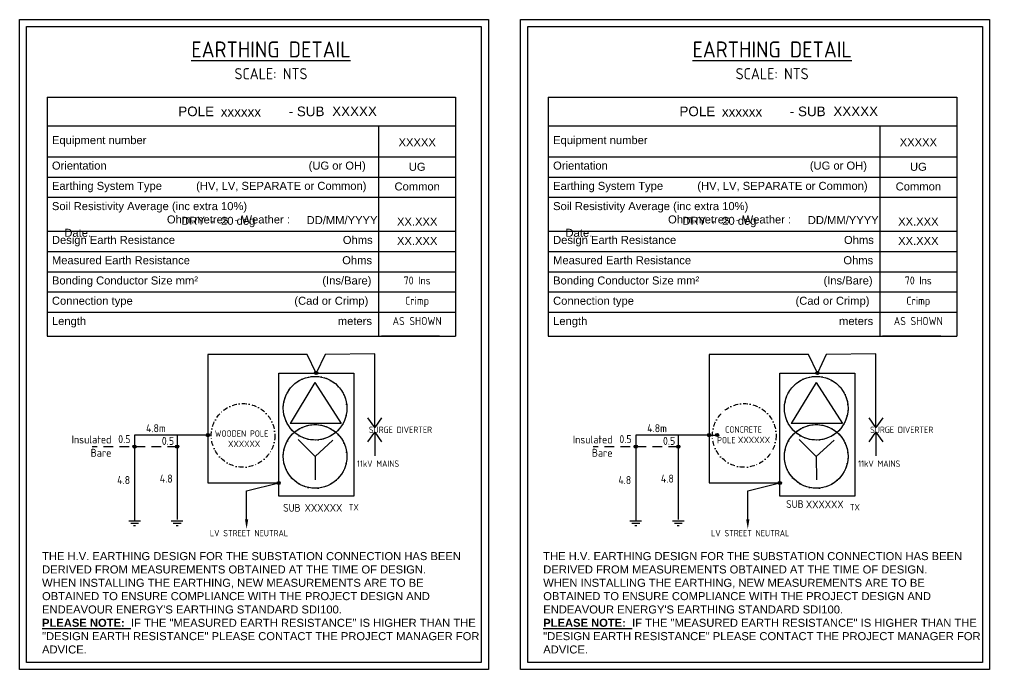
# Model space of a CAD drawing. Header units: metres. Extents: x -1981 to -1352, y -399 to 460.
# Drawn here: x -1660.7 to -1357.8, y 45 to 248.1 of the extents above; entities that cross this region are included whole.
import ezdxf
from ezdxf.enums import TextEntityAlignment as Align

# ---------------------------------------------------------------- set-up
doc = ezdxf.new("R2010")
doc.units = ezdxf.units.M
doc.linetypes.add('DASHDOT2', pattern=[0.5, 0.25, -0.125, 0, -0.125])
doc.linetypes.add('IECLdasha', pattern=[5, 3, -2])
doc.layers.get('0').update_dxf_attribs({"color": 6})
doc.layers.add('Earthing_SP_Misc', color=7, linetype='Continuous')
doc.styles.add('ARIAL', font='arial.ttf', dxfattribs={"height": 2})
doc.styles.add('iecISOCP', font='isocp.shx')
doc.styles.add('POLE_LABEL', font='arial.ttf', dxfattribs={"height": 2.5})
doc.styles.get("Standard").update_dxf_attribs({"font": 'arial.ttf'})
doc.dimstyles.new('GISCAD Dim Style', dxfattribs={"dimtxt": 2.5, "dimasz": 3, "dimexe": 1.25, "dimexo": 0.625, "dimtad": 1, "dimtoh": 1, "dimdec": 1, "dimtxsty": 'ARIAL', "dimcen": 2.5, "dimadec": 0, "dimazin": 0, "dimtfac": 1, "dimtdec": 1, "dimtmove": 0, "dimatfit": 3, "dimfxl": 1.25, "dimarcsym": 0})

# ---------------------------------------------------------------- blocks, each defined once
blk = doc.blocks.new('POLE_EXT')
blk.add_hatch(color=256).paths.add_polyline_path([(-1, 0, 1), (1, 0, 1)])
blk.add_lwpolyline([(-1, 0, 1), (1, 0, 1)], format="xyb", close=True)
for tag, height, flags, p in [('pNumber', 2.5, 8, (-17.84, 2.07)), ('OWNED_BY', 0.2, 9, (1.35, -0.4)), ('SPECIAL_USE', 0.2, 9, (1.35, -0.8)), ('STATE', 0.2, 9, (1.35, -1)), ('cLV', 0.2, 9, (1.35, -1.4)), ('hDepth', 0.2, 9, (1.35, -1.6)), ('hDia', 0.2, 9, (1.35, -1.8)), ('cHV', 0.2, 9, (1.35, -2)), ('cLinedev', 0.2, 9, (1.35, -3.4)), ('pExisting', 0.2, 9, (1.35, -3.8)), ('pFooting', 0.2, 9, (1.35, -4.4)), ('pNew', 0.2, 9, (1.35, -4.6)), ('pRelocate', 0.2, 9, (1.35, -5)), ('pRemove', 0.2, 9, (1.35, -5.2)), ('pReplace', 0.2, 9, (1.35, -5.4)), ('pStay', 0.2, 9, (1.35, -5.6)), ('pType', 0.2, 9, (1.35, -5.8)), ('cspan', 0.2, 9, (1.35, -6)), ('PARENT', 0.2, 9, (1.35, -0.6)), ('USAGE', 0.2, 9, (1.35, -1.2)), ('LBRACKET', 0.2, 9, (1.35, -2.2)), ('LExisting', 0.2, 9, (1.35, -2.4)), ('LANTNUMBER', 0.2, 9, (1.35, -2.6)), ('LOther', 0.2, 9, (1.35, -2.8)), ('LRemove', 0.2, 9, (1.35, -3)), ('LEGEND', 0.2, 9, (1.35, -3.2)), ('LOCATION', 0.2, 9, (1.35, -3.6)), ('PFNUMBER', 0.2, 9, (1.35, -4)), ('NEWPFNUMBER', 0.2, 9, (1.35, -4.2)), ('STREETNAME', 0.2, 9, (1.35, -6.2)), ('SUBURB', 0.2, 9, (1.35, -6.4)), ('OPERATED_BY', 0.2, 9, (1.36, -7.01)), ('NOTES', 0.2, 9, (1.35, -6.6)), ('MAINTAINED_BY', 0.2, 9, (1.36, -6.81))]:
    blk.add_attdef(tag, text='', height=height, dxfattribs=dict(flags=flags)).set_placement(p, align=Align.MIDDLE_LEFT)
at = {"style": 'POLE_LABEL', "flags": 9}
for tag, p in [('STRUCTURE_PLANT_NUMBER', (1.35, 0.03)), ('STREET_CODE', (1.35, -0.2))]:
    blk.add_attdef(tag, text='', height=0.2, dxfattribs=at).set_placement(p, align=Align.MIDDLE_LEFT)
at = {"flags": 1}
blk.add_attdef('Z', (1.35, -7.33), '', height=0.2, dxfattribs=at)
blk = doc.blocks.new('*T107')
at = {"color": 0, "linetype": 'ByBlock', "lineweight": -2, "transparency": 16777216}
for p, q in [((0, 0), (127.52, 0)), ((0, 0), (0, -74.74)), ((127.52, 0), (127.52, -74.74)), ((0, -9), (127.52, -9)), ((103.51, -9), (103.51, -74.74)), ((0, -18.67), (127.52, -18.67)), ((0, -25), (127.52, -25)), ((0, -31.33), (127.52, -31.33)), ((0, -41.9), (127.52, -41.9)), ((0, -48.24), (127.52, -48.24)), ((0, -54.57), (127.52, -54.57)), ((0, -60.9), (127.52, -60.9)), ((0, -67.24), (127.52, -67.24)), ((0, -74.74), (127.52, -74.74))]:
    blk.add_line(p, q, dxfattribs=at)
at = {"layer": 'Earthing_SP_Misc', "color": 0, "transparency": 16777216}
for s, insert, char_height, width, attachment_point in [('{\\f@Arial Unicode MS|b0|i0|c0|p34;POLE                    - SUB }', (63.76, -4.5), 3, 124.5164, 5), ('{\\f@Arial Unicode MS|b0|i0|c0|p34;Equipment number}', (1.5, -13.83), 2.5, 100.5094, 4), ('{\\f@Arial Unicode MS|b0|i0|c0|p34;Orientation                                                                 (UG or OH)}', (1.5, -20.17), 2.5, 100.5094, 1), ('{\\f@Arial Unicode MS|b0|i0|c0|p34;Earthing System Type           (HV, LV, SEPARATE or Common)}', (1.5, -26.5), 2.5, 100.5094, 1), ('{\\f@Arial Unicode MS|b0|i0|c0|p34;Soil Resistivity Average (inc extra 10%)                                                                               Ohm.metres  - Weather :                                Date:     }', (1.5, -32.83), 2.5, 100.5094, 1), ('{\\f@Arial Unicode MS|b0|i0|c0|p34;Design Earth Resistance                                                      Ohms}', (1.5, -43.4), 2.5, 100.5094, 1), ('{\\f@Arial Unicode MS|b0|i0|c0|p34;Measured Earth Resistance                                                 Ohms}', (1.5, -49.74), 2.5, 100.5094, 1), ('{\\f@Arial Unicode MS|b0|i0|c0|p34;Bonding Conductor Size mm\\f@Arial Unicode MS|b0|i0|c238|p34;²                                        \\f@Arial Unicode MS|b0|i0|c0|p34;(Ins/Bare)}', (1.5, -56.07), 2.5, 100.5094, 1), ('{\\f@Arial Unicode MS|b0|i0|c0|p34;Connection type                                                    (Cad or Crimp)}', (1.5, -62.4), 2.5, 100.5094, 1), ('{\\f@Arial Unicode MS|b0|i0|c0|p34;Length                                                                                 meters}', (1.5, -68.74), 2.5, 100.5094, 1)]:
    blk.add_mtext(s, dxfattribs=dict(at, insert=insert, char_height=char_height, width=width, attachment_point=attachment_point))
at = {"layer": 'Earthing_SP_Misc', "color": 0, "transparency": 16777216, "char_height": 2.5, "width": 21.007, "attachment_point": 2, "style": 'iecISOCP'}
for s, insert in [('70 Ins', (115.51, -56.07)), ('Crimp', (115.51, -62.4)), ('AS SHOWN', (115.51, -68.74))]:
    blk.add_mtext(s, dxfattribs=dict(at, insert=insert))
blk = doc.blocks.new('*T109')
at = {"color": 0, "linetype": 'ByBlock', "lineweight": -2, "transparency": 16777216}
for p, q in [((0, 0), (127.52, 0)), ((0, 0), (0, -74.74)), ((127.52, 0), (127.52, -74.74)), ((0, -9), (127.52, -9)), ((103.51, -9), (103.51, -74.74)), ((0, -18.67), (127.52, -18.67)), ((0, -25), (127.52, -25)), ((0, -31.33), (127.52, -31.33)), ((0, -41.9), (127.52, -41.9)), ((0, -48.24), (127.52, -48.24)), ((0, -54.57), (127.52, -54.57)), ((0, -60.9), (127.52, -60.9)), ((0, -67.24), (127.52, -67.24)), ((0, -74.74), (127.52, -74.74))]:
    blk.add_line(p, q, dxfattribs=at)
at = {"layer": 'Earthing_SP_Misc', "color": 0, "transparency": 16777216}
for s, insert, char_height, width, attachment_point in [('{\\f@Arial Unicode MS|b0|i0|c0|p34;POLE                    - SUB }', (63.76, -4.5), 3, 124.5164, 5), ('{\\f@Arial Unicode MS|b0|i0|c0|p34;Equipment number}', (1.5, -13.83), 2.5, 100.5094, 4), ('{\\f@Arial Unicode MS|b0|i0|c0|p34;Orientation                                                                 (UG or OH)}', (1.5, -20.17), 2.5, 100.5094, 1), ('{\\f@Arial Unicode MS|b0|i0|c0|p34;Earthing System Type           (HV, LV, SEPARATE or Common)}', (1.5, -26.5), 2.5, 100.5094, 1), ('{\\f@Arial Unicode MS|b0|i0|c0|p34;Soil Resistivity Average (inc extra 10%)                                                                               Ohm.metres  - Weather :                                Date:     }', (1.5, -32.83), 2.5, 100.5094, 1), ('{\\f@Arial Unicode MS|b0|i0|c0|p34;Design Earth Resistance                                                      Ohms}', (1.5, -43.4), 2.5, 100.5094, 1), ('{\\f@Arial Unicode MS|b0|i0|c0|p34;Measured Earth Resistance                                                 Ohms}', (1.5, -49.74), 2.5, 100.5094, 1), ('{\\f@Arial Unicode MS|b0|i0|c0|p34;Bonding Conductor Size mm\\f@Arial Unicode MS|b0|i0|c238|p34;²                                        \\f@Arial Unicode MS|b0|i0|c0|p34;(Ins/Bare)}', (1.5, -56.07), 2.5, 100.5094, 1), ('{\\f@Arial Unicode MS|b0|i0|c0|p34;Connection type                                                    (Cad or Crimp)}', (1.5, -62.4), 2.5, 100.5094, 1), ('{\\f@Arial Unicode MS|b0|i0|c0|p34;Length                                                                                 meters}', (1.5, -68.74), 2.5, 100.5094, 1)]:
    blk.add_mtext(s, dxfattribs=dict(at, insert=insert, char_height=char_height, width=width, attachment_point=attachment_point))
at = {"layer": 'Earthing_SP_Misc', "color": 0, "transparency": 16777216, "char_height": 2.5, "width": 21.007, "attachment_point": 2, "style": 'iecISOCP'}
for s, insert in [('70 Ins', (115.51, -56.07)), ('Crimp', (115.51, -62.4)), ('AS SHOWN', (115.51, -68.74))]:
    blk.add_mtext(s, dxfattribs=dict(at, insert=insert))
blk = doc.blocks.new('A$C52F602C0')
at = {"layer": 'Earthing_SP_Misc'}
for p, q in [((113.04, 104.15), (131.17, 104.15)), ((131.17, 104.15), (113.04, 104.15)), ((113.04, 104.15), (131.17, 104.15)), ((131.17, 104.15), (113.04, 104.15)), ((89.87, 98.49), (58.84, 98.49)), ((58.84, 98.49), (58.84, 73.22)), ((92.66, 92.63), (89.87, 98.49)), ((95.45, 98.49), (92.66, 92.63)), ((110.93, 98.62), (95.45, 98.49)), ((110.93, 83.02), (110.93, 98.62)), ((92.28, 89.68), (84.5, 76.92)), ((92.28, 89.68), (100.49, 76.92)), ((100.49, 76.92), (84.5, 76.92)), ((58.84, 73.22), (35.96, 73.26)), ((35.96, 73.26), (35.96, 46.5)), ((49.23, 73.22), (49.23, 46.87)), ((58.84, 73.26), (58.84, 58.31)), ((92.31, 66.61), (87, 71.93)), ((92.31, 66.61), (97.85, 71.69)), ((92.31, 66.61), (92.34, 59.24)), ((58.84, 58.31), (80.95, 58.31)), ((70.93, 55.89), (80.95, 58.31)), ((70.93, 45.34), (70.93, 55.89)), ((34.14, 46.5), (37.79, 46.5)), ((34.74, 45.76), (37.18, 45.76)), ((47.4, 46.5), (51.06, 46.5)), ((48.01, 45.76), (50.45, 45.76)), ((35.66, 45.03), (36.27, 45.03)), ((48.93, 45.03), (49.54, 45.03))]:
    blk.add_line(p, q, dxfattribs=at)
at = {"layer": 'Earthing_SP_Misc', "linetype": 'IECLdasha'}
blk.add_line((49.23, 69.63), (22.69, 69.63), dxfattribs=at)
at = {"layer": 'Earthing_SP_Misc'}
for points in [[(0, 203.15), (146.43, 203.15), (146.43, 0), (0, 0)], [(2.24, 200.91), (144.19, 200.91), (144.19, 2.24), (2.24, 2.24)], [(80.95, 92.63), (104.38, 92.63), (104.38, 54.2), (80.95, 54.2)]]:
    blk.add_lwpolyline(points, close=True, dxfattribs=at)
blk.add_lwpolyline([(112.16, 169.89), (136.16, 169.89)], dxfattribs=at)
at = {"layer": 'Earthing_SP_Misc', "linetype": 'DASHDOT2', "ltscale": 6}
for centre in [(92.31, 81.67), (69.83, 73.17), (92.31, 66.61)]:
    blk.add_circle(centre, 9.94, dxfattribs=at)
at = {"layer": 'Earthing_SP_Misc'}
for centre, radius in [((92.31, 81.67), 9.94), ((92.31, 66.61), 9.94), ((58.84, 61.39), 0)]:
    blk.add_circle(centre, radius, dxfattribs=at)
blk.add_solid([(70.43, 46.96), (70.93, 43.96), (71.43, 46.96)], dxfattribs=at)
blk.add_blockref('*T107', (8.65, 178.89))
at = {"layer": 'Earthing_SP_Misc', "color": 7, "xscale": -0.5, "yscale": 0.5, "zscale": 0.5}
for p in [(92.66, 92.67), (58.84, 73.26), (58.86, 73.26), (35.96, 69.67), (35.98, 69.67), (49.23, 69.67), (49.25, 69.67), (80.95, 58.31)]:
    blk.add_blockref('POLE_EXT', p, dxfattribs=at)
at = {"layer": 'Earthing_SP_Misc', "style": 'iecISOCP'}
for s, p in [('4.8m', (39.52, 74.17)), ('0.5', (30.84, 70.75)), ('0.5', (44.45, 70.2)), ('4.8', (43.81, 58.42)), ('4.8', (30.51, 57.97))]:
    blk.add_text(s, height=2.5, dxfattribs=at).set_placement(p)
for s, insert, char_height, width, attachment_point in [('{\\LEARTHING DETAIL}\\P{\\H0.7x;SCALE: NTS}', (78.54, 190.34), 5, 155.3148, 5), ('SURGE DIVERTER', (118.97, 75.93), 2, 18.8711, 2), ('Insulated\\PBare', (28.71, 73.15), 2.5, 6.8724, 3), ('WOODEN POLE ', (69.38, 74.75), 2, 18.8711, 2), ('11kV MAINS', (111.97, 65.34), 2, 29.3984, 2), ('SUB ', (85.05, 51.76), 2.42, 18.8711, 2), ('TX', (104.38, 51.72), 2, 16.9833, 2), ('LV STREET NEUTRAL', (71.68, 43.63), 2, 29.3984, 2), ('\\pt87;{\\fArial|b0|i0|c0|p34;\\H0.8333x;\\P\\ptz;THE H.V. EARTHING DESIGN FOR THE SUBSTATION CONNECTION HAS BEEN DERIVED FROM MEASUREMENTS OBTAINED AT THE TIME OF DESIGN.\\PWHEN INSTALLING THE EARTHING, NEW MEASUREMENTS ARE TO BE OBTAINED TO ENSURE COMPLIANCE WITH THE PROJECT DESIGN AND ENDEAVOUR ENERGY\'S EARTHING STANDARD SDI100.\\P\\fArial|b1|i0|c238|p34;\\LPLEASE NOTE:\\fArial|b0|i0|c238|p34;\\l  IF THE "MEASURED EARTH RESISTANCE" IS HIGHER THAN THE "DESIGN EARTH RESISTANCE" PLEASE CONTACT THE PROJECT MANAGER FOR ADVICE.}', (7.07, 40.87), 3, 136.2083, 1)]:
    blk.add_mtext(s, dxfattribs=dict(at, insert=insert, char_height=char_height, width=width, attachment_point=attachment_point))
at = {"layer": 'Earthing_SP_Misc'}
for tag, p, height in [('POLENO', (62.86, 172.77), 3), ('SUBNO', (97.64, 172.93), 3), ('WEATHER', (50.54, 138.97), 2.5), ('DATE', (89.67, 139.19), 2.5)]:
    blk.add_attdef(tag, p, '', height=height, dxfattribs=at)
for tag, p in [('EQUIPNO.', (124.19, 163.5)), ('ORIENTATION', (124.19, 155.85)), ('EARTHSYS', (124.19, 149.7)), ('SOILRESIS', (124.19, 138.72)), ('DESRES', (124.19, 132.68))]:
    blk.add_attdef(tag, text='', height=2.5, dxfattribs=at).set_placement(p, align=Align.CENTER)
at = {"layer": 'Earthing_SP_Misc', "style": 'iecISOCP'}
blk.add_attdef('WOODEN_POLE', text='', height=2, dxfattribs=at).set_placement((70.15, 71.54), align=Align.TOP_CENTER)
blk.add_attdef('D_SUB', (89.05, 49.33), '', height=2.42, dxfattribs=at)
at = {"layer": 'Earthing_SP_Misc'}
for points in [[(110.93, 75.66), (110.93, 83.02)], [(110.93, 74.14), (110.93, 66.78)]]:
    blk.add_leader(points, dimstyle='GISCAD Dim Style', override={"dimgap": -0.625, "dimtad": 0, "dimldrblk": 'Open90'}, dxfattribs=at)
blk = doc.blocks.new('A$C1EBD1A07')
at = {"layer": 'Earthing_SP_Misc'}
for p, q in [((113.04, 104.15), (131.17, 104.15)), ((131.17, 104.15), (113.04, 104.15)), ((113.04, 104.15), (131.17, 104.15)), ((131.17, 104.15), (113.04, 104.15)), ((89.87, 98.49), (58.84, 98.49)), ((58.84, 98.49), (58.84, 73.22)), ((92.66, 92.63), (89.87, 98.49)), ((95.45, 98.49), (92.66, 92.63)), ((110.93, 98.62), (95.45, 98.49)), ((110.93, 83.02), (110.93, 98.62)), ((92.28, 89.68), (84.5, 76.92)), ((92.28, 89.68), (100.49, 76.92)), ((100.49, 76.92), (84.5, 76.92)), ((58.84, 73.22), (35.96, 73.26)), ((35.96, 73.26), (35.96, 46.5)), ((49.23, 73.22), (49.23, 46.87)), ((58.84, 73.26), (58.84, 58.31)), ((92.31, 66.61), (87, 71.93)), ((92.31, 66.61), (97.85, 71.69)), ((92.31, 66.61), (92.34, 59.24)), ((58.84, 58.31), (80.95, 58.31)), ((70.93, 55.89), (80.95, 58.31)), ((70.93, 45.34), (70.93, 55.89)), ((34.14, 46.5), (37.79, 46.5)), ((34.74, 45.76), (37.18, 45.76)), ((47.4, 46.5), (51.06, 46.5)), ((48.01, 45.76), (50.45, 45.76)), ((35.66, 45.03), (36.27, 45.03)), ((48.93, 45.03), (49.54, 45.03))]:
    blk.add_line(p, q, dxfattribs=at)
at = {"layer": 'Earthing_SP_Misc', "linetype": 'IECLdasha'}
blk.add_line((49.23, 69.63), (22.69, 69.63), dxfattribs=at)
at = {"layer": 'Earthing_SP_Misc'}
for points in [[(0, 203.15), (146.43, 203.15), (146.43, 0), (0, 0)], [(2.24, 200.91), (144.19, 200.91), (144.19, 2.24), (2.24, 2.24)], [(80.95, 92.63), (104.38, 92.63), (104.38, 54.2), (80.95, 54.2)]]:
    blk.add_lwpolyline(points, close=True, dxfattribs=at)
for points in [[(112.16, 169.89), (136.16, 169.89)], [(58.84, 73.26), (61.36, 73.26)]]:
    blk.add_lwpolyline(points, dxfattribs=at)
at = {"layer": 'Earthing_SP_Misc', "linetype": 'DASHDOT2', "ltscale": 6}
for centre in [(92.31, 81.67), (69.83, 73.17), (92.31, 66.61)]:
    blk.add_circle(centre, 9.94, dxfattribs=at)
at = {"layer": 'Earthing_SP_Misc'}
for centre, radius in [((92.31, 81.67), 9.94), ((92.31, 66.61), 9.94), ((58.84, 61.39), 0)]:
    blk.add_circle(centre, radius, dxfattribs=at)
blk.add_solid([(70.43, 46.96), (70.93, 43.96), (71.43, 46.96)], dxfattribs=at)
blk.add_blockref('*T109', (8.65, 178.89))
at = {"layer": 'Earthing_SP_Misc', "color": 7, "xscale": -0.5, "yscale": 0.5, "zscale": 0.5}
for p in [(92.66, 92.67), (58.84, 73.26), (58.86, 73.26), (61.36, 73.29), (35.96, 69.67), (35.98, 69.67), (49.23, 69.67), (49.25, 69.67), (80.95, 58.31)]:
    blk.add_blockref('POLE_EXT', p, dxfattribs=at)
at = {"layer": 'Earthing_SP_Misc', "style": 'iecISOCP'}
for s, p in [('4.8m', (39.52, 74.17)), ('0.5', (30.84, 70.75)), ('0.5', (44.45, 70.2)), ('4.8', (43.81, 58.42)), ('4.8', (30.51, 57.97))]:
    blk.add_text(s, height=2.5, dxfattribs=at).set_placement(p)
for s, insert, char_height, width, attachment_point in [('{\\LEARTHING DETAIL}\\P{\\H0.7x;SCALE: NTS}', (78.54, 190.34), 5, 155.3148, 5), ('\\pi3.689;CONCRETE\\P\\pi0; POLE            ', (60.16, 76.02), 2, 18.8711, 1), ('SURGE DIVERTER', (118.97, 75.93), 2, 18.8711, 2), ('Insulated\\PBare', (28.71, 73.15), 2.5, 6.8724, 3), ('11kV MAINS', (111.97, 65.34), 2, 29.3984, 2), ('SUB ', (82.92, 52.93), 2.42, 18.8711, 1), ('TX', (104.38, 51.72), 2, 16.9833, 2), ('LV STREET NEUTRAL', (71.68, 43.63), 2, 29.3984, 2), ('\\pt87;{\\fArial|b0|i0|c0|p34;\\H0.8333x;\\P\\ptz;THE H.V. EARTHING DESIGN FOR THE SUBSTATION CONNECTION HAS BEEN DERIVED FROM MEASUREMENTS OBTAINED AT THE TIME OF DESIGN.\\PWHEN INSTALLING THE EARTHING, NEW MEASUREMENTS ARE TO BE OBTAINED TO ENSURE COMPLIANCE WITH THE PROJECT DESIGN AND ENDEAVOUR ENERGY\'S EARTHING STANDARD SDI100.\\P\\fArial|b1|i0|c238|p34;\\LPLEASE NOTE:\\fArial|b0|i0|c238|p34;\\l  IF THE "MEASURED EARTH RESISTANCE" IS HIGHER THAN THE "DESIGN EARTH RESISTANCE" PLEASE CONTACT THE PROJECT MANAGER FOR ADVICE.}', (7.07, 40.87), 3, 136.2083, 1)]:
    blk.add_mtext(s, dxfattribs=dict(at, insert=insert, char_height=char_height, width=width, attachment_point=attachment_point))
at = {"layer": 'Earthing_SP_Misc'}
for tag, p, height in [('POLENO', (62.86, 172.77), 3), ('SUBNO', (97.64, 172.93), 3), ('WEATHER', (50.54, 138.97), 2.5), ('DATE', (89.67, 139.19), 2.5)]:
    blk.add_attdef(tag, p, '', height=height, dxfattribs=at)
for tag, p in [('EQUIPNO.', (124.19, 163.5)), ('ORIENTATION', (124.19, 155.85)), ('EARTHSYS', (124.19, 149.7)), ('SOILRESIS', (124.19, 138.72)), ('DESRES', (124.19, 132.68))]:
    blk.add_attdef(tag, text='', height=2.5, dxfattribs=at).set_placement(p, align=Align.CENTER)
at = {"layer": 'Earthing_SP_Misc', "style": 'iecISOCP'}
for tag, p, height in [('CONCRETE_POLE', (67.87, 70.75), 2), ('D_SUB', (89.08, 50.41), 2.42)]:
    blk.add_attdef(tag, p, '', height=height, dxfattribs=at)
at = {"layer": 'Earthing_SP_Misc'}
for points in [[(110.93, 75.66), (110.93, 83.02)], [(110.93, 74.14), (110.93, 66.78)]]:
    blk.add_leader(points, dimstyle='GISCAD Dim Style', override={"dimgap": -0.625, "dimtad": 0, "dimldrblk": 'Open90'}, dxfattribs=at)

msp = doc.modelspace()

# ---------------------------------------------------------------- block references
for name, p, values in [('A$C52F602C0', (-1660.69, 45), {'WOODEN_POLE': 'XXXXXX', 'D_SUB': 'XXXXXX', 'EQUIPNO.': 'XXXXX', 'SUBNO': 'XXXXX', 'ORIENTATION': 'UG', 'EARTHSYS': 'Common', 'WEATHER': 'DRY  -  20 deg', 'DATE': 'DD/MM/YYYY', 'SOILRESIS': 'XX.XXX', 'DESRES': 'XX.XXX', 'POLENO': 'xxxxxx'}), ('A$C1EBD1A07', (-1504.22, 45), {'CONCRETE_POLE': 'XXXXXX', 'D_SUB': 'XXXXXX', 'EQUIPNO.': 'XXXXX', 'SUBNO': 'XXXXX', 'ORIENTATION': 'UG', 'EARTHSYS': 'Common', 'WEATHER': 'DRY  -  20 deg', 'DATE': 'DD/MM/YYYY', 'SOILRESIS': 'XX.XXX', 'DESRES': 'XX.XXX', 'POLENO': 'xxxxxx'})]:
    msp.add_blockref(name, p).add_auto_attribs(values)

doc.saveas('drawing.dxf')
